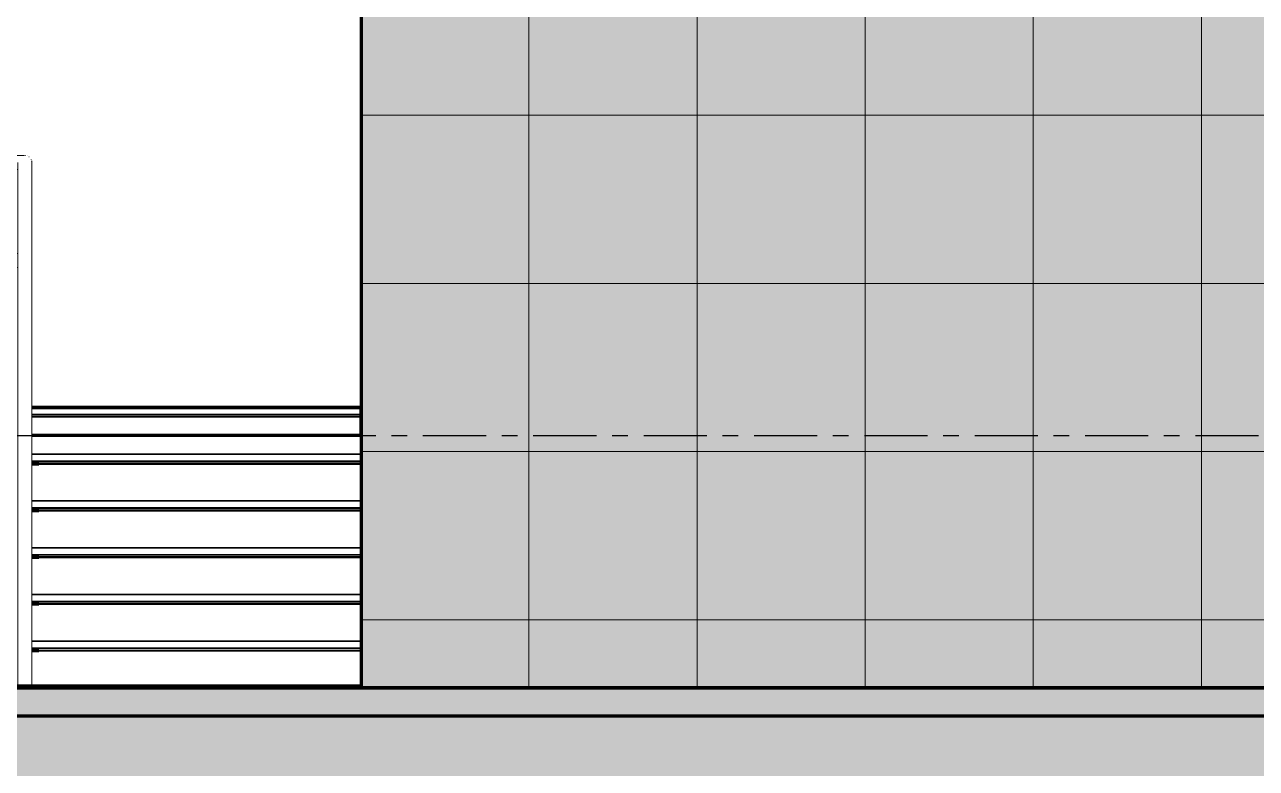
# Model space of a CAD drawing. Header units: millimetres. Extents: x -25371 to 2282244, y -90657 to 147824.
# Drawn here: x 1759112 to 1763507, y -3760 to -1106 of the extents above; entities that cross this region are included whole.
import ezdxf
from ezdxf.xclip import XClip

# ---------------------------------------------------------------- set-up
doc = ezdxf.new("R2010")
doc.units = ezdxf.units.MM
doc.header["$XCLIPFRAME"] = 0
doc.linetypes.add('CENTER', pattern=[50.8, 31.75, -6.35, 6.35, -6.35])
doc.linetypes.add('TA_GL_000.90000', pattern=[2.475, 0.9, -0.225, 0.225, -0.225, 0.9])
doc.layers.add('000 - 0_SYM_DWG_GRIDLINE_MAIN_COLOR_251', color=251, linetype='Continuous')
doc.layers.add('000 - GRID', color=251, linetype='CENTER')
for name, color, linetype, lineweight in [('A-DETL', 1, 'Continuous', 70), ('A-DETL-GENF', 2, 'Continuous', 35), ('A-DETL-THIN', 1, 'Continuous', 25), ('A-FLOR-E', 2, 'Continuous', 35), ('A-FLOR-FNSH', 2, 'Continuous', 70), ('A-FLOR-HRAL', 1, 'Continuous', 35), ('A-FLOR-PATT', 1, 'Continuous', 70), ('A-GENM', 1, 'Continuous', 35), ('A-WALL-PATT', 1, 'Continuous', 50), ('I-WALL-E', 2, 'Continuous', 50), ('P-SANR-FIXT', 2, 'Continuous', 35), ('S-STRS-E', 1, 'Continuous', 35)]:
    doc.layers.add(name, color=color, linetype=linetype, lineweight=lineweight)
doc.styles.add('TA', font='', dxfattribs={"height": 4.5})
doc.styles.get('TA').set_extended_font_data('Cordia New')

# ---------------------------------------------------------------- blocks, each defined once
blk = doc.blocks.new('Railing - 50mm-4364169-VS01 - ELEVATION 3')
at = {"layer": 'A-FLOR-HRAL', "lineweight": 9}
for p, q in [((-38189.9957, 102975), (-38239.9957, 102975)), ((-38239.9957, 102975), (-38189.9957, 102975))]:
    blk.add_line(p, q, dxfattribs=at)
blk = doc.blocks.new('Railing - 50mm-V20-VS01 - ELEVATION 3')
at = {"layer": 'A-FLOR-HRAL', "lineweight": 9}
for p, q in [((-37790, 102100), (-37790, 102975)), ((-37765, 102975), (-37765, 102975)), ((-37765, 102975), (-37765, 102975)), ((-37740, 102975), (-37740, 102100)), ((-37765, 102100), (-37765, 102100)), ((-37765, 102100), (-37765, 102100))]:
    blk.add_line(p, q, dxfattribs=at)
blk = doc.blocks.new('Railing - 50mm-V21-VS01 - ELEVATION 3')
at = {"layer": 'A-FLOR-HRAL', "lineweight": 9}
for p, q in [((-34932.8, 102100), (-34932.8, 102975)), ((-34882.8, 102975), (-34882.8, 102100))]:
    blk.add_line(p, q, dxfattribs=at)
blk = doc.blocks.new('Railing - 50mm-5736852-VS01 - ELEVATION 3')
at = {"layer": 'A-FLOR-HRAL', "lineweight": 9}
for p, q in [((-34932.5, 102740.4), (-34932.8, 102738)), ((-34932.8, 101766.7), (-34932.8, 102738)), ((-34932.8, 102738), (-34932.5, 102735.6)), ((-34882.8, 102738), (-34883.1, 102740.4)), ((-34883.1, 102735.6), (-34882.8, 102738)), ((-34882.8, 102738), (-34882.8, 101766.7))]:
    blk.add_line(p, q, dxfattribs=at)
blk = doc.blocks.new('Railing - 50mm-5736850-VS01 - ELEVATION 3')
at = {"layer": 'A-FLOR-HRAL', "lineweight": 9}
for p, q in [((-34932.5, 102382.7), (-34932.8, 102380.3)), ((-34932.8, 101433.3), (-34932.8, 102380.3)), ((-34932.8, 102380.3), (-34932.5, 102377.9)), ((-34882.8, 102380.3), (-34883.1, 102382.7)), ((-34883.1, 102377.9), (-34882.8, 102380.3)), ((-34882.8, 102380.3), (-34882.8, 101433.3))]:
    blk.add_line(p, q, dxfattribs=at)
blk = doc.blocks.new('Railing - Railing-4805283-VS01 - ELEVATION 3')
for name, p in [('Railing - 50mm-4364169-VS01 - ELEVATION 3', (0, 0)), ('Railing - 50mm-4364169-VS01 - ELEVATION 3', (0, 0)), ('Railing - 50mm-4364169-VS01 - ELEVATION 3', (0, 0)), ('Railing - 50mm-4364169-VS01 - ELEVATION 3', (0, 0)), ('Railing - 50mm-4364169-VS01 - ELEVATION 3', (0, 0)), ('Railing - 50mm-4364169-VS01 - ELEVATION 3', (0, 0)), ('Railing - 50mm-4364169-VS01 - ELEVATION 3', (0, 0)), ('Railing - 50mm-4364169-VS01 - ELEVATION 3', (0, 0)), ('Railing - 50mm-4364169-VS01 - ELEVATION 3', (0, 0)), ('Railing - 50mm-4364169-VS01 - ELEVATION 3', (0, 0)), ('Railing - 50mm-4364169-VS01 - ELEVATION 3', (0, 0)), ('Railing - 50mm-4364169-VS01 - ELEVATION 3', (0, 0)), ('Railing - 50mm-4364169-VS01 - ELEVATION 3', (0, 0)), ('Railing - 50mm-4364169-VS01 - ELEVATION 3', (0, 0)), ('Railing - 50mm-4364169-VS01 - ELEVATION 3', (0, 0)), ('Railing - 50mm-4364169-VS01 - ELEVATION 3', (0, 0)), ('Railing - 50mm-4364169-VS01 - ELEVATION 3', (0, 0)), ('Railing - 50mm-4364169-VS01 - ELEVATION 3', (0, 0)), ('Railing - 50mm-4364169-VS01 - ELEVATION 3', (0, 0)), ('Railing - 50mm-V20-VS01 - ELEVATION 3', (0, 0)), ('Railing - 50mm-V20-VS01 - ELEVATION 3', (600.9, 0)), ('Railing - 50mm-V20-VS01 - ELEVATION 3', (1201.8, 0)), ('Railing - 50mm-V20-VS01 - ELEVATION 3', (1802.7, 0)), ('Railing - 50mm-V20-VS01 - ELEVATION 3', (2403.6, 0)), ('Railing - 50mm-V21-VS01 - ELEVATION 3', (0, 0)), ('Railing - 50mm-5736852-VS01 - ELEVATION 3', (0, 0)), ('Railing - 50mm-5736850-VS01 - ELEVATION 3', (0, 0))]:
    blk.add_blockref(name, p)
blk = doc.blocks.new('Top Rail Type - Top Rail_Internal_-4805327-VS01 - ELEVATION 3')
at = {"layer": 'A-FLOR-HRAL', "lineweight": 9}
for p, q in [((-35007.8, 103000), (-38115, 103000)), ((-34904.8, 102999.8), (-34903.8, 102999.7)), ((-34898.2, 102998.1), (-34898, 102998)), ((-34892.8, 102995.1), (-34892, 102994.4)), ((-34884.8, 102985), (-34884.5, 102984.1)), ((-38115, 102950), (-35007.8, 102950)), ((-34932.8, 102964.4), (-34932.8, 102159.3)), ((-34882.8, 102159.3), (-34882.8, 102964.4)), ((-34932.8, 102066.7), (-34932.8, 101100)), ((-34882.8, 101100), (-34882.8, 102066.7))]:
    blk.add_line(p, q, dxfattribs=at)
at = {"layer": 'A-FLOR-HRAL', "lineweight": 9, "flags": 128}
for points in [[(-38115, 103000), (-38119, 103000), (-38123, 103000), (-38127, 103000), (-38130.9, 103000), (-38134.9, 103000), (-38138.8, 103000), (-38142.6, 103000), (-38146.5, 103000), (-38150.2, 103000), (-38153.9, 103000), (-38157.6, 103000), (-38161.2, 103000), (-38164.7, 103000), (-38168.1, 103000), (-38171.5, 103000), (-38174.7, 103000), (-38177.9, 103000), (-38180.9, 103000), (-38183.9, 103000), (-38186.7, 103000), (-38189.5, 103000), (-38192.1, 103000), (-38194.6, 103000), (-38196.9, 103000), (-38199.1, 103000), (-38201.2, 103000), (-38203.2, 103000), (-38205, 103000), (-38206.7, 103000), (-38208.2, 103000), (-38209.6, 103000), (-38210.8, 103000), (-38211.9, 103000), (-38212.8, 103000), (-38213.5, 103000), (-38214.1, 103000), (-38214.6, 103000), (-38214.9, 103000), (-38215, 103000), (-38215, 103000)], [(-38214.1, 103000), (-38214, 103000), (-38213.6, 103000)], [(-35007.8, 103000), (-35003.8, 103000), (-34999.8, 103000), (-34995.8, 103000), (-34991.8, 103000), (-34987.9, 103000), (-34984, 103000), (-34980.1, 103000), (-34976.3, 103000), (-34972.5, 103000), (-34968.8, 103000), (-34965.2, 103000), (-34961.6, 103000), (-34958.1, 103000), (-34954.6, 103000), (-34951.3, 103000), (-34948, 103000), (-34944.9, 103000), (-34941.8, 103000), (-34938.9, 103000), (-34936, 103000), (-34933.3, 103000), (-34930.7, 103000), (-34928.2, 103000), (-34925.8, 103000), (-34923.6, 103000), (-34921.5, 103000), (-34919.6, 103000), (-34917.7, 103000), (-34916.1, 103000), (-34914.5, 103000), (-34913.2, 103000), (-34912, 103000), (-34910.9, 103000), (-34910, 103000), (-34909.2, 103000)], [(-34883.3, 102980.2), (-34883.1, 102979.2), (-34883, 102978.3), (-34882.9, 102977.3), (-34882.8, 102976.3), (-34882.8, 102975.3), (-34882.8, 102975)], [(-38154.7, 102950), (-38151.2, 102950), (-38147.5, 102950), (-38143.7, 102950), (-38139.8, 102950), (-38135.9, 102950), (-38132, 102950), (-38128, 102950), (-38124.1, 102950), (-38120.1, 102950), (-38116.1, 102950), (-38115, 102950)], [(-34932.8, 102950), (-34935.3, 102950), (-34938.1, 102950), (-34941, 102950), (-34944, 102950), (-34947.2, 102950), (-34950.4, 102950), (-34953.7, 102950), (-34957.1, 102950), (-34960.6, 102950), (-34964.2, 102950), (-34967.8, 102950), (-34971.5, 102950), (-34975.3, 102950), (-34979.1, 102950), (-34982.9, 102950), (-34986.8, 102950), (-34990.8, 102950), (-34994.7, 102950), (-34998.7, 102950), (-35002.7, 102950), (-35006.7, 102950), (-35007.8, 102950)], [(-34932.8, 102975), (-34932.8, 102974.9), (-34932.8, 102974.8), (-34932.8, 102974.5), (-34932.8, 102974), (-34932.8, 102973.5), (-34932.8, 102972.9), (-34932.8, 102972.1), (-34932.8, 102971.2), (-34932.8, 102970.2), (-34932.8, 102969.1), (-34932.8, 102967.9), (-34932.8, 102966.5), (-34932.8, 102965.1), (-34932.8, 102964.4)], [(-34882.8, 102975), (-34882.8, 102974), (-34882.8, 102973), (-34882.9, 102972)], [(-34882.8, 102964.4), (-34882.8, 102965.9), (-34882.8, 102967.3), (-34882.8, 102968.6), (-34882.8, 102969.7), (-34882.8, 102970.8), (-34882.8, 102971.7), (-34882.8, 102972.5), (-34882.8, 102973.2), (-34882.8, 102973.8), (-34882.8, 102974.3), (-34882.8, 102974.6), (-34882.8, 102974.9), (-34882.8, 102975), (-34882.8, 102975)], [(-34932.8, 102141.7), (-34932.8, 102141.8), (-34932.8, 102142.1), (-34932.8, 102142.6), (-34932.8, 102143.3), (-34932.8, 102144.2), (-34932.8, 102145.2), (-34932.8, 102146.5), (-34932.8, 102148), (-34932.8, 102149.7), (-34932.8, 102151.5), (-34932.8, 102153.6), (-34932.8, 102155.8), (-34932.8, 102158.2), (-34932.8, 102159.3)], [(-34882.8, 102159.3), (-34882.8, 102156.8), (-34882.8, 102154.5), (-34882.8, 102152.4), (-34882.8, 102150.4), (-34882.8, 102148.7), (-34882.8, 102147.1), (-34882.8, 102145.8), (-34882.8, 102144.6), (-34882.8, 102143.6), (-34882.8, 102142.8), (-34882.8, 102142.3), (-34882.8, 102141.9), (-34882.8, 102141.7), (-34882.8, 102141.7)], [(-34932.8, 102141.7), (-34932.8, 102141.6), (-34932.8, 102141.4), (-34932.8, 102141.1), (-34932.8, 102140.7), (-34932.8, 102140.2), (-34932.8, 102139.5), (-34932.8, 102138.7), (-34932.8, 102137.9), (-34932.8, 102136.9), (-34932.8, 102135.7), (-34932.8, 102134.5), (-34932.8, 102133.2), (-34932.8, 102131.8), (-34932.8, 102130.2), (-34932.8, 102128.6), (-34932.8, 102126.8), (-34932.8, 102125), (-34932.8, 102123.1), (-34932.8, 102121), (-34932.8, 102118.9), (-34932.8, 102116.7), (-34932.8, 102114.5), (-34932.8, 102112.1), (-34932.8, 102109.7), (-34932.8, 102107.2), (-34932.8, 102104.6), (-34932.8, 102102), (-34932.8, 102099.3), (-34932.8, 102096.6), (-34932.8, 102093.8), (-34932.8, 102091), (-34932.8, 102088.2), (-34932.8, 102085.3), (-34932.8, 102082.4), (-34932.8, 102079.4), (-34932.8, 102076.4), (-34932.8, 102073.5), (-34932.8, 102070.5), (-34932.8, 102067.5), (-34932.8, 102066.7)], [(-34932.6, 102139.1), (-34932.7, 102140.1), (-34932.7, 102141.1), (-34932.8, 102141.7)], [(-34882.8, 102141.7), (-34882.8, 102140.7), (-34882.8, 102139.7), (-34882.9, 102138.7)], [(-34882.8, 102066.7), (-34882.8, 102069.7), (-34882.8, 102072.7), (-34882.8, 102075.6), (-34882.8, 102078.6), (-34882.8, 102081.6), (-34882.8, 102084.5), (-34882.8, 102087.4), (-34882.8, 102090.3), (-34882.8, 102093.1), (-34882.8, 102095.9), (-34882.8, 102098.6), (-34882.8, 102101.3), (-34882.8, 102103.9), (-34882.8, 102106.5), (-34882.8, 102109), (-34882.8, 102111.5), (-34882.8, 102113.8), (-34882.8, 102116.1), (-34882.8, 102118.3), (-34882.8, 102120.5), (-34882.8, 102122.5), (-34882.8, 102124.5), (-34882.8, 102126.3), (-34882.8, 102128.1), (-34882.8, 102129.8), (-34882.8, 102131.3), (-34882.8, 102132.8), (-34882.8, 102134.2), (-34882.8, 102135.4), (-34882.8, 102136.6), (-34882.8, 102137.6), (-34882.8, 102138.5), (-34882.8, 102139.3), (-34882.8, 102140), (-34882.8, 102140.6), (-34882.8, 102141), (-34882.8, 102141.4), (-34882.8, 102141.6), (-34882.8, 102141.7), (-34882.8, 102141.7)]]:
    blk.add_lwpolyline(points, dxfattribs=at)
blk = doc.blocks.new('DPA_GM-Manhole Cover Type 2 - 900x900-5779494-VS01 - ELEVATION 3')
at = {"layer": 'A-DETL'}
for p, q in [((324.4, 101100), (-585.6, 101100)), ((-570.6, 101100), (-580.6, 101100)), ((-570.6, 101102), (-140.6, 101102)), ((-570.6, 101102), (-140.6, 101102)), ((-570.6, 101102), (-140.6, 101102)), ((-570.6, 101102), (-570.6, 101100)), ((-570.6, 101102), (-570.6, 101100)), ((-570.6, 101102), (-570.6, 101100)), ((-570.6, 101102), (-140.6, 101102)), ((-570.6, 101102), (-140.6, 101102)), ((-570.6, 101102), (-140.6, 101102)), ((-570.6, 101102), (-570.6, 101100)), ((-570.6, 101102), (-570.6, 101100)), ((-570.6, 101102), (-570.6, 101100)), ((-570.6, 101102), (-490.6, 101102)), ((-570.6, 101102), (-140.6, 101102)), ((-570.6, 101102), (-140.6, 101102)), ((-570.6, 101100), (-570.6, 101102)), ((-570.6, 101100), (-570.6, 101102)), ((-570.6, 101100), (-570.6, 101102)), ((-570.6, 101100), (309.4, 101100)), ((-490.6, 101100), (-570.6, 101100)), ((-490.6, 101102), (-220.6, 101102)), ((-220.6, 101100), (-490.6, 101100)), ((-220.6, 101102), (-140.6, 101102)), ((-140.6, 101100), (-220.6, 101100)), ((-140.6, 101102), (-140.6, 101100)), ((-140.6, 101102), (-140.6, 101100)), ((-140.6, 101102), (-140.6, 101100)), ((-140.6, 101100), (-140.6, 101102)), ((-140.6, 101100), (-140.6, 101102)), ((-140.6, 101100), (-140.6, 101102)), ((-140.6, 101102), (-140.6, 101100)), ((-140.6, 101100), (-140.6, 101102)), ((-140.6, 101100), (-140.6, 101102)), ((-120.6, 101100), (-140.6, 101100)), ((-120.6, 101102), (309.4, 101102)), ((-120.6, 101102), (309.4, 101102)), ((-120.6, 101102), (309.4, 101102)), ((-120.6, 101102), (-120.6, 101100)), ((-120.6, 101102), (-120.6, 101100)), ((-120.6, 101102), (-120.6, 101100)), ((-120.6, 101102), (309.4, 101102)), ((-120.6, 101102), (309.4, 101102)), ((-120.6, 101102), (309.4, 101102)), ((-120.6, 101102), (-120.6, 101100)), ((-120.6, 101102), (-120.6, 101100)), ((-120.6, 101102), (-120.6, 101100)), ((-120.6, 101102), (309.4, 101102)), ((-120.6, 101102), (-40.6, 101102)), ((-120.6, 101102), (309.4, 101102)), ((-120.6, 101100), (-120.6, 101102)), ((-120.6, 101100), (-120.6, 101102)), ((-120.6, 101100), (-120.6, 101102)), ((-40.6, 101100), (-120.6, 101100)), ((-40.6, 101102), (229.4, 101102)), ((229.4, 101100), (-40.6, 101100)), ((229.4, 101102), (309.4, 101102)), ((309.4, 101100), (229.4, 101100)), ((309.4, 101100), (309.4, 101102)), ((309.4, 101100), (309.4, 101102)), ((309.4, 101100), (309.4, 101102)), ((309.4, 101102), (309.4, 101100)), ((309.4, 101102), (309.4, 101100)), ((309.4, 101102), (309.4, 101100)), ((309.4, 101100), (309.4, 101102)), ((309.4, 101100), (309.4, 101102)), ((309.4, 101100), (309.4, 101102)), ((319.4, 101100), (309.4, 101100))]:
    blk.add_line(p, q, dxfattribs=at)
at = {"layer": 'A-GENM', "color": 55}
for p, q in [((-585.6, 101100), (-570.6, 101100)), ((-580.6, 101100), (319.4, 101100)), ((-140.6, 101102), (-570.6, 101102)), ((-140.6, 101102), (-570.6, 101102)), ((-140.6, 101102), (-570.6, 101102)), ((-570.6, 101100), (-570.6, 101102)), ((-570.6, 101100), (-570.6, 101102)), ((-570.6, 101100), (-570.6, 101102)), ((-140.6, 101102), (-570.6, 101102)), ((-140.6, 101102), (-570.6, 101102)), ((-140.6, 101102), (-570.6, 101102)), ((-570.6, 101100), (-570.6, 101102)), ((-570.6, 101100), (-570.6, 101102)), ((-570.6, 101100), (-570.6, 101102)), ((-140.6, 101102), (-570.6, 101102)), ((-485.6, 101102), (-570.6, 101102)), ((-140.6, 101102), (-570.6, 101102)), ((-570.6, 101102), (-570.6, 101100)), ((-570.6, 101102), (-570.6, 101100)), ((-570.6, 101102), (-570.6, 101100)), ((-140.6, 101100), (-570.6, 101100)), ((-570.6, 101100), (-140.6, 101100)), ((-490.6, 101102), (-490.6, 101100)), ((-225.6, 101102), (-485.6, 101102)), ((-140.6, 101102), (-225.6, 101102)), ((-220.6, 101100), (-220.6, 101102)), ((-140.6, 101102), (-140.6, 101100)), ((-140.6, 101102), (-140.6, 101100)), ((-140.6, 101102), (-140.6, 101100)), ((-140.6, 101100), (-140.6, 101102)), ((-140.6, 101100), (-140.6, 101102)), ((-140.6, 101100), (-140.6, 101102)), ((-140.6, 101102), (-140.6, 101100)), ((-140.6, 101102), (-140.6, 101100)), ((-140.6, 101102), (-140.6, 101100)), ((-140.6, 101100), (-120.6, 101100)), ((-120.6, 101100), (-140.6, 101100)), ((309.4, 101102), (-120.6, 101102)), ((309.4, 101102), (-120.6, 101102)), ((309.4, 101102), (-120.6, 101102)), ((-120.6, 101100), (-120.6, 101102)), ((-120.6, 101100), (-120.6, 101102)), ((-120.6, 101100), (-120.6, 101102)), ((309.4, 101102), (-120.6, 101102)), ((309.4, 101102), (-120.6, 101102)), ((309.4, 101102), (-120.6, 101102)), ((-120.6, 101100), (-120.6, 101102)), ((-120.6, 101100), (-120.6, 101102)), ((-120.6, 101100), (-120.6, 101102)), ((-40.6, 101102), (-120.6, 101102)), ((309.4, 101102), (-120.6, 101102)), ((309.4, 101102), (-120.6, 101102)), ((-120.6, 101100), (-120.6, 101102)), ((-120.6, 101102), (-120.6, 101100)), ((-120.6, 101102), (-120.6, 101100)), ((309.4, 101100), (-120.6, 101100)), ((-120.6, 101100), (309.4, 101100)), ((229.4, 101102), (-40.6, 101102)), ((-40.6, 101102), (-40.6, 101100)), ((309.4, 101102), (229.4, 101102)), ((229.4, 101100), (229.4, 101102)), ((309.4, 101100), (309.4, 101102)), ((309.4, 101100), (309.4, 101102)), ((309.4, 101100), (309.4, 101102)), ((309.4, 101102), (309.4, 101100)), ((309.4, 101102), (309.4, 101100)), ((309.4, 101102), (309.4, 101100)), ((309.4, 101102), (309.4, 101100)), ((309.4, 101102), (309.4, 101100)), ((309.4, 101102), (309.4, 101100)), ((309.4, 101100), (324.4, 101100))]:
    blk.add_line(p, q, dxfattribs=at)
blk = doc.blocks.new('DPA_GM-Manhole Cover Type 2 - 900x900-V43-VS01 - ELEVATION 3')
at = {"layer": 'A-DETL'}
for p, q in [((-34857.1, 101100), (-34872.1, 101100)), ((-34857.1, 101100), (-34867.1, 101100)), ((-34857.1, 101102), (-34427.1, 101102)), ((-34857.1, 101102), (-34427.1, 101102)), ((-34857.1, 101102), (-34427.1, 101102)), ((-34857.1, 101102), (-34857.1, 101100)), ((-34857.1, 101102), (-34857.1, 101100)), ((-34857.1, 101102), (-34857.1, 101100)), ((-34857.1, 101102), (-34427.1, 101102)), ((-34857.1, 101102), (-34427.1, 101102)), ((-34857.1, 101102), (-34427.1, 101102)), ((-34857.1, 101102), (-34857.1, 101100)), ((-34857.1, 101102), (-34857.1, 101100)), ((-34857.1, 101102), (-34857.1, 101100)), ((-34857.1, 101102), (-34777.1, 101102)), ((-34857.1, 101102), (-34427.1, 101102)), ((-34857.1, 101102), (-34427.1, 101102)), ((-34857.1, 101100), (-34857.1, 101102)), ((-34857.1, 101100), (-34857.1, 101102)), ((-34857.1, 101100), (-34857.1, 101102)), ((-34777.1, 101102), (-34507.1, 101102)), ((-34507.1, 101102), (-34427.1, 101102)), ((-34427.1, 101102), (-34427.1, 101100)), ((-34427.1, 101102), (-34427.1, 101100)), ((-34427.1, 101102), (-34427.1, 101100)), ((-34427.1, 101100), (-34427.1, 101102)), ((-34427.1, 101100), (-34427.1, 101102)), ((-34427.1, 101100), (-34427.1, 101102)), ((-34427.1, 101102), (-34427.1, 101100)), ((-34427.1, 101100), (-34427.1, 101102)), ((-34427.1, 101100), (-34427.1, 101102)), ((-34407.1, 101100), (-34427.1, 101100)), ((-34407.1, 101100), (-34427.1, 101100)), ((-34427.1, 101100), (-34407.1, 101100)), ((-34407.1, 101102), (-33977.1, 101102)), ((-34407.1, 101102), (-33977.1, 101102)), ((-34407.1, 101102), (-33977.1, 101102)), ((-34407.1, 101102), (-34407.1, 101100)), ((-34407.1, 101102), (-34407.1, 101100)), ((-34407.1, 101102), (-34407.1, 101100)), ((-34407.1, 101102), (-33977.1, 101102)), ((-34407.1, 101102), (-33977.1, 101102)), ((-34407.1, 101102), (-33977.1, 101102)), ((-34407.1, 101102), (-34407.1, 101100)), ((-34407.1, 101102), (-34407.1, 101100)), ((-34407.1, 101102), (-34407.1, 101100)), ((-34407.1, 101102), (-33977.1, 101102)), ((-34407.1, 101102), (-34327.1, 101102)), ((-34407.1, 101102), (-33977.1, 101102)), ((-34407.1, 101100), (-34407.1, 101102)), ((-34407.1, 101100), (-34407.1, 101102)), ((-34407.1, 101100), (-34407.1, 101102)), ((-34327.1, 101102), (-34057.1, 101102)), ((-34057.1, 101102), (-33977.1, 101102)), ((-33977.1, 101100), (-33977.1, 101102)), ((-33977.1, 101100), (-33977.1, 101102)), ((-33977.1, 101100), (-33977.1, 101102)), ((-33977.1, 101102), (-33977.1, 101100)), ((-33977.1, 101102), (-33977.1, 101100)), ((-33977.1, 101102), (-33977.1, 101100)), ((-33977.1, 101100), (-33977.1, 101102)), ((-33977.1, 101100), (-33977.1, 101102)), ((-33977.1, 101100), (-33977.1, 101102)), ((-33962.1, 101100), (-33977.1, 101100)), ((-33967.1, 101100), (-33977.1, 101100))]:
    blk.add_line(p, q, dxfattribs=at)
at = {"layer": 'A-GENM', "color": 55}
for p, q in [((-34872.1, 101100), (-34857.1, 101100)), ((-34867.1, 101100), (-34857.1, 101100)), ((-34427.1, 101102), (-34857.1, 101102)), ((-34427.1, 101102), (-34857.1, 101102)), ((-34427.1, 101102), (-34857.1, 101102)), ((-34857.1, 101100), (-34857.1, 101102)), ((-34857.1, 101100), (-34857.1, 101102)), ((-34857.1, 101100), (-34857.1, 101102)), ((-34427.1, 101102), (-34857.1, 101102)), ((-34427.1, 101102), (-34857.1, 101102)), ((-34427.1, 101102), (-34857.1, 101102)), ((-34857.1, 101100), (-34857.1, 101102)), ((-34857.1, 101100), (-34857.1, 101102)), ((-34857.1, 101100), (-34857.1, 101102)), ((-34427.1, 101102), (-34857.1, 101102)), ((-34772.1, 101102), (-34857.1, 101102)), ((-34427.1, 101102), (-34857.1, 101102)), ((-34857.1, 101102), (-34857.1, 101100)), ((-34857.1, 101102), (-34857.1, 101100)), ((-34857.1, 101102), (-34857.1, 101100)), ((-34512.1, 101102), (-34772.1, 101102)), ((-34427.1, 101102), (-34512.1, 101102)), ((-34427.1, 101102), (-34427.1, 101100)), ((-34427.1, 101102), (-34427.1, 101100)), ((-34427.1, 101102), (-34427.1, 101100)), ((-34427.1, 101100), (-34427.1, 101102)), ((-34427.1, 101100), (-34427.1, 101102)), ((-34427.1, 101100), (-34427.1, 101102)), ((-34427.1, 101102), (-34427.1, 101100)), ((-34427.1, 101102), (-34427.1, 101100)), ((-34427.1, 101102), (-34427.1, 101100)), ((-34427.1, 101100), (-34407.1, 101100)), ((-34427.1, 101100), (-34407.1, 101100)), ((-34407.1, 101100), (-34427.1, 101100)), ((-33977.1, 101102), (-34407.1, 101102)), ((-33977.1, 101102), (-34407.1, 101102)), ((-33977.1, 101102), (-34407.1, 101102)), ((-34407.1, 101100), (-34407.1, 101102)), ((-34407.1, 101100), (-34407.1, 101102)), ((-34407.1, 101100), (-34407.1, 101102)), ((-33977.1, 101102), (-34407.1, 101102)), ((-33977.1, 101102), (-34407.1, 101102)), ((-33977.1, 101102), (-34407.1, 101102)), ((-34407.1, 101100), (-34407.1, 101102)), ((-34407.1, 101100), (-34407.1, 101102)), ((-34407.1, 101100), (-34407.1, 101102)), ((-34327.1, 101102), (-34407.1, 101102)), ((-33977.1, 101102), (-34407.1, 101102)), ((-33977.1, 101102), (-34407.1, 101102)), ((-34407.1, 101100), (-34407.1, 101102)), ((-34407.1, 101102), (-34407.1, 101100)), ((-34407.1, 101102), (-34407.1, 101100)), ((-34057.1, 101102), (-34327.1, 101102)), ((-33977.1, 101102), (-34057.1, 101102)), ((-33977.1, 101100), (-33977.1, 101102)), ((-33977.1, 101100), (-33977.1, 101102)), ((-33977.1, 101100), (-33977.1, 101102)), ((-33977.1, 101102), (-33977.1, 101100)), ((-33977.1, 101102), (-33977.1, 101100)), ((-33977.1, 101102), (-33977.1, 101100)), ((-33977.1, 101102), (-33977.1, 101100)), ((-33977.1, 101102), (-33977.1, 101100)), ((-33977.1, 101102), (-33977.1, 101100)), ((-33977.1, 101100), (-33962.1, 101100)), ((-33977.1, 101100), (-33967.1, 101100))]:
    blk.add_line(p, q, dxfattribs=at)
blk = doc.blocks.new('PB-DRAIN-SCUPPER-GENC-300 with RC  - 300WX100D 2-5732368-VS01 - ELEVATION 3')
at = {"layer": 'P-SANR-FIXT', "color": 55}
for p, q in [((-33707.4, 102110), (-33707.4, 102100)), ((-33707.4, 102100), (-33707.4, 102110)), ((-33707.4, 102110), (-33707.4, 102100)), ((-33707.4, 102100), (-33707.4, 102110))]:
    blk.add_line(p, q, dxfattribs=at)
at = {"layer": 'P-SANR-FIXT', "lineweight": 9}
for p, q in [((-33707.4, 102100), (-33707.4, 102110)), ((-33707.4, 102110), (-33707.4, 102100))]:
    blk.add_line(p, q, dxfattribs=at)
blk = doc.blocks.new('PB-DRAIN-SCUPPER-GENC-300 with RC  - 300WX100D 2-5732484-VS01 - ELEVATION 3')
at = {"layer": 'P-SANR-FIXT', "lineweight": 9}
for p, q in [((-34932.7, 101110), (-35007.4, 101110)), ((-35007.4, 101110), (-34932.7, 101110)), ((-35007.4, 101100), (-35007.4, 101110)), ((-35007.4, 101110), (-35007.4, 101100)), ((-34931.9, 101110), (-35007.4, 101110)), ((-34932.7, 101110), (-35007.4, 101110)), ((-33707.4, 101110), (-34883.6, 101110)), ((-33707.4, 101110), (-34882.8, 101110)), ((-34882.8, 101110), (-33707.4, 101110)), ((-33707.4, 101110), (-34882.8, 101110)), ((-33707.4, 101100), (-33707.4, 101110)), ((-33707.4, 101110), (-33707.4, 101100))]:
    blk.add_line(p, q, dxfattribs=at)
at = {"layer": 'P-SANR-FIXT', "color": 55}
for p, q in [((-35007.4, 101110), (-35007.4, 101100)), ((-35007.4, 101100), (-35007.4, 101110)), ((-35007.4, 101110), (-35007.4, 101100)), ((-35007.4, 101100), (-35007.4, 101110)), ((-35007.4, 101110), (-34931.9, 101110)), ((-34932.7, 101110), (-35007.4, 101110)), ((-34932.7, 101110), (-35007.4, 101110)), ((-33707.4, 101110), (-35007.4, 101110)), ((-34883.6, 101110), (-33707.4, 101110)), ((-33707.4, 101110), (-34882.8, 101110)), ((-33707.4, 101110), (-34882.8, 101110)), ((-33707.4, 101110), (-33707.4, 101100)), ((-33707.4, 101100), (-33707.4, 101110)), ((-33707.4, 101110), (-33707.4, 101100)), ((-33707.4, 101100), (-33707.4, 101110))]:
    blk.add_line(p, q, dxfattribs=at)
blk = doc.blocks.new('Generic Models 7 - Generic Models 37-5664697-VS01 - ELEVATION 3')
at = {"layer": 'A-DETL'}
blk.add_line((-37342.9, 101100), (-23387.8, 101100), dxfattribs=at)
blk = doc.blocks.new('Handrail Type - Handrail_Internal_-5736831-VS01 - ELEVATION 3')
at = {"layer": 'A-FLOR-HRAL', "lineweight": 9}
for p, q in [((-34932.8, 102650), (-38154.7, 102650)), ((-38154.7, 102600), (-34932.8, 102600)), ((-34932.8, 102625), (-34932.8, 101791.7)), ((-34882.8, 101791.7), (-34882.8, 102625))]:
    blk.add_line(p, q, dxfattribs=at)
blk = doc.blocks.new('C-1-VS01-AR-2562-01 -B_20260615-142721_ELEVATION_3_EX')
at = {"layer": 'A-DETL-GENF', "lineweight": 9}
h = blk.add_hatch(dxfattribs=at)
h.set_pattern_fill('FP_13', color=253, style=0, pattern_type=2)
h.set_pattern_definition([(45, (-71649.76, 0), (0, 449.0128), [317.5, -317.5]), (45, (-71733.95, 84.2), (0, 449.0128), [317.5, -317.5]), (45, (-71818.13, 168.38), (0, 449.0128), [317.5, -317.5]), (135, (-71818.13, 224.5), (-449.0128, 3e-14), [317.5, -317.5]), (135, (-71733.95, 308.7), (-449.0128, 3e-14), [317.5, -317.5]), (135, (-71649.76, 392.9), (-449.0128, 3e-14), [317.5, -317.5])])
h.paths.add_polyline_path([(20052.5, 99034.6), (31111.7, 99034.6), (31111.7, 101000), (-15300.5, 101000), (-15300.5, 99034.6), (19961.9, 99034.6)])
at = {"layer": 'A-FLOR-PATT', "lineweight": 9}
h = blk.add_hatch(dxfattribs=at)
h.set_pattern_fill('FP_11', color=256, style=0, pattern_type=2)
h.set_pattern_definition([(50, (-71649.76, 0), (728.7365, -63.7558), [76.2, -838.2]), (355, (-71649.76, 0), (-140.9716, 764.2276), [60.96, -670.56]), (100.451, (-71589, -5.3), (587.77, 700.4668), [64.76, -712.36]), (46.184, (-71649.8, 203.2), (1084.316, -168.171), [114.3, -1257.3]), (96.636, (-71559.4, 189.2), (949.61, 989.71), [97.14, -1068.54]), (351.184, (-71649.8, 203.2), (949.621, 989.701), [91.44, -1005.84]), (21, (-71548.16, 152.4), (606.4579, -409.0606), [76.2, -838.2]), (326, (-71548.16, 152.4), (247.2083, 736.753), [60.96, -670.56]), (71.451, (-71497.6, 118.3), (853.6683, 327.6855), [64.76, -712.36]), (37.5, (-71649.76, 0), (12.3547, 338.2201), [33.528, -628.904, 33.528, -647.192, -673.1]), (37.5, (-71649.76, 0), (12.3547, 338.2201), [-1343.152, 33.528, -639.572]), (7.5, (-71649.76, 0), (267.2789, 400.7221), [33.528, -354.584, 33.528, -613.664, -256.54]), (7.5, (-71649.76, 0), (267.2789, 400.7221), [-1035.304, 33.528, -223.012]), (327.5, (-71876.33, 0), (542.36333, -22.91534), [33.528, -220.472, 33.528, -758.952, -1051.56]), (327.5, (-71876.33, 0), (542.36333, -22.91534), [-1046.48, 33.528, -1018.032]), (317.5, (-71977.93, 0), (592.517, 101.7071), [33.528, -296.672, 33.528, -492.76, -746.76]), (317.5, (-71977.93, 0), (592.517, 101.7071), [-856.488, 33.528, -713.232])])
h.paths.add_polyline_path([(17695.6, 101000), (27043.8, 101000), (27043.8, 101100), (-14144.3, 101100), (-14144.3, 101000), (17605, 101000)])
at = {"layer": 'A-WALL-PATT', "lineweight": 9}
h = blk.add_hatch(dxfattribs=at)
h.set_pattern_fill('FP_3', color=256, style=0, pattern_type=2)
h.set_pattern_definition([(0, (-71649.76, 0), (812.8, 203.2), [33.528, -576.072, 33.528, -576.072, -3251.2]), (0, (-71649.76, 0), (812.8, 203.2), [-1219.2, 33.528, -1185.672, 33.528, -576.072, -1422.4]), (0, (-71649.76, 0), (812.8, 203.2), [-3048, 33.528, -372.872, 33.528, -982.472]), (120, (-71344.96, 101.6), (-582.37636, 602.30545), [33.528, -576.072, 33.528, -3827.272]), (120, (-71344.96, 101.6), (-582.37636, 602.30545), [-643.128, -576.072, 33.528, -1185.672, -2032]), (120, (-71344.96, 101.6), (-582.37636, 602.30545), [-2438.4, 33.528, -576.072, 33.528, -1388.872]), (120, (-71344.96, 101.6), (-582.37636, 602.30545), [-3081.528, -372.872, 33.528, -982.472]), (240, (-71243.36, 508), (-230.42364, -805.50545), [33.528, -576.072, 33.528, -576.072, -3251.2]), (240, (-71243.36, 508), (-230.42364, -805.50545), [-1219.2, 33.528, -1185.672, 33.528, -576.072, -1422.4]), (240, (-71243.36, 508), (-230.42364, -805.50545), [-3048, 33.528, -372.872, 33.528, -982.472])])
h.paths.add_polyline_path([(18783.4, 101100), (23287.6, 101100), (23287.6, 101102), (23717.6, 101102), (23717.6, 101100), (23737.6, 101100), (23737.6, 101102), (24167.6, 101102), (24167.6, 101100), (24538.8, 101100), (24538.8, 103600), (-9849.1, 103600), (-9849.1, 101100), (221.6, 101100), (221.6, 101102), (651.6, 101102), (651.6, 101100), (671.6, 101100), (671.6, 101102), (1101.6, 101102), (1101.6, 101100), (12559.3, 101100), (12559.3, 101102), (12989.3, 101102), (12989.3, 101100), (13009.3, 101100), (13009.3, 101102), (13439.3, 101102), (13439.3, 101100), (18602.1, 101100)])
h = blk.add_hatch(dxfattribs=at)
h.set_pattern_fill('FP_4', color=256, style=0, pattern_type=2)
h.set_pattern_definition([(0, (24510.75, 101170), (0, 600), []), (90, (24510.75, 101170), (-600, 4e-14), [])])
h.paths.add_polyline_path([(18783.4, 101100), (23287.6, 101100), (23287.6, 101102), (23717.6, 101102), (23717.6, 101100), (23737.6, 101100), (23737.6, 101102), (24167.6, 101102), (24167.6, 101100), (24538.8, 101100), (24538.8, 103600), (-9849.1, 103600), (-9849.1, 101100), (221.6, 101100), (221.6, 101102), (651.6, 101102), (651.6, 101100), (671.6, 101100), (671.6, 101102), (1101.6, 101102), (1101.6, 101100), (12559.3, 101100), (12559.3, 101102), (12989.3, 101102), (12989.3, 101100), (13009.3, 101100), (13009.3, 101102), (13439.3, 101102), (13439.3, 101100), (18602.1, 101100)])
at = {"layer": 'A-DETL'}
for p, q in [((-9849.1, 103600), (-9849.1, 101100)), ((-9849.9, 102100), (-11025.9, 102100)), ((-11024.5, 102100), (-9849.1, 102100)), ((-9849.1, 102000), (-9849.1, 102100)), ((-9849.1, 102000), (-11024.5, 102000)), ((-10999.5, 101898.3), (-11024.5, 101898.3)), ((-10999.5, 101898.3), (-11024.5, 101898.3)), ((-10999.5, 101731.7), (-11024.5, 101731.7)), ((-10999.5, 101731.7), (-11024.5, 101731.7)), ((-10999.5, 101565), (-11024.5, 101565)), ((-10999.5, 101565), (-11024.5, 101565)), ((-10999.5, 101398.3), (-11024.5, 101398.3)), ((-10999.5, 101398.3), (-11024.5, 101398.3)), ((-10999.5, 101231.7), (-11024.5, 101231.7)), ((-10999.5, 101231.7), (-11024.5, 101231.7)), ((-14144.3, 101100), (-9849.1, 101100))]:
    blk.add_line(p, q, dxfattribs=at)
at = {"layer": 'A-DETL', "flags": 128}
blk.add_lwpolyline([(-11024.5, 102100), (-11004.8, 102100), (-10954.3, 102100), (-10899.2, 102100), (-10839.8, 102100), (-10776, 102100), (-10708.1, 102100), (-10636, 102100), (-10560, 102100), (-10480.1, 102100), (-10396.5, 102100), (-10309.3, 102100), (-10218.7, 102100), (-10124.7, 102100), (-10027.6, 102100), (-9927.5, 102100), (-9849.1, 102100)], dxfattribs=at)
at = {"layer": 'A-DETL-THIN'}
blk.add_line((1398.4, 101000), (-15300.5, 101000), dxfattribs=at)
at = {"layer": 'A-FLOR-E', "color": 8, "lineweight": 50}
blk.add_line((-9849.9, 102100), (-11025.9, 102100), dxfattribs=at)
at = {"layer": 'A-FLOR-FNSH', "color": 250}
for p, q in [((27043.8, 101100), (-14144.3, 101100)), ((-14196.5, 101000), (30047.1, 101000))]:
    blk.add_line(p, q, dxfattribs=at)
at = {"layer": 'I-WALL-E', "color": 8}
for p, q in [((-9849.1, 103600), (-9849.1, 103433.3)), ((-9849.1, 103433.3), (-9849.1, 103266.7)), ((-9849.1, 103266.7), (-9849.1, 103100)), ((-9849.1, 103100), (-9849.1, 103000)), ((-9849.1, 103000), (-9849.1, 102766.7)), ((-9849.1, 102766.7), (-9849.1, 102600)), ((-9849.1, 102600), (-9849.1, 102433.3)), ((-9849.1, 102433.3), (-9849.1, 102266.7)), ((-9849.1, 102266.7), (-9849.1, 102100))]:
    blk.add_line(p, q, dxfattribs=at)
at = {"layer": 'S-STRS-E'}
for p, q in [((-11024.5, 102100), (-9849.1, 102100)), ((-11024.5, 102100), (-9849.1, 102100)), ((-11024.5, 102100), (-9849.1, 102100)), ((-11024.5, 102100), (-9849.1, 102100)), ((-11024.5, 102100), (-9849.1, 102100)), ((-11024.5, 102100), (-9849.1, 102100)), ((-11024.5, 102100), (-9849.1, 102100)), ((-9849.1, 102075), (-11024.5, 102075)), ((-11024.5, 102074.5), (-9849.1, 102074.5)), ((-11024.5, 102067), (-9849.1, 102067)), ((-9849.1, 101933.3), (-11024.5, 101933.3)), ((-11024.5, 101933.3), (-9849.1, 101933.3)), ((-11024.5, 101933.3), (-9849.1, 101933.3)), ((-11024.5, 101933.3), (-9849.1, 101933.3)), ((-11024.5, 101933.3), (-9849.1, 101933.3)), ((-11024.5, 101933.3), (-9849.1, 101933.3)), ((-11024.5, 101933.3), (-9849.1, 101933.3)), ((-11024.5, 101933.3), (-9849.1, 101933.3)), ((-9849.1, 101908.3), (-11024.5, 101908.3)), ((-11024.5, 101907.8), (-9849.1, 101907.8)), ((-11024.5, 101907.8), (-9849.1, 101907.8)), ((-11024.5, 101900.3), (-9849.1, 101900.3)), ((-9849.1, 101898.3), (-11024.5, 101898.3)), ((-9849.1, 101898.3), (-11024.5, 101898.3)), ((-9849.1, 101766.7), (-11024.5, 101766.7)), ((-11024.5, 101766.7), (-9849.1, 101766.7)), ((-11024.5, 101766.7), (-9849.1, 101766.7)), ((-11024.5, 101766.7), (-9849.1, 101766.7)), ((-11024.5, 101766.7), (-9849.1, 101766.7)), ((-11024.5, 101766.7), (-9849.1, 101766.7)), ((-11024.5, 101766.7), (-9849.1, 101766.7)), ((-11024.5, 101766.7), (-9849.1, 101766.7)), ((-9849.1, 101741.7), (-11024.5, 101741.7)), ((-11024.5, 101741.2), (-9849.1, 101741.2)), ((-11024.5, 101741.2), (-9849.1, 101741.2)), ((-11024.5, 101733.7), (-9849.1, 101733.7)), ((-9849.1, 101731.7), (-11024.5, 101731.7)), ((-9849.1, 101731.7), (-11024.5, 101731.7)), ((-9849.1, 101600), (-11024.5, 101600)), ((-11024.5, 101600), (-9849.1, 101600)), ((-11024.5, 101600), (-9849.1, 101600)), ((-11024.5, 101600), (-9849.1, 101600)), ((-11024.5, 101600), (-9849.1, 101600)), ((-11024.5, 101600), (-9849.1, 101600)), ((-11024.5, 101600), (-9849.1, 101600)), ((-11024.5, 101600), (-9849.1, 101600)), ((-9849.1, 101575), (-11024.5, 101575)), ((-11024.5, 101574.5), (-9849.1, 101574.5)), ((-11024.5, 101574.5), (-9849.1, 101574.5)), ((-11024.5, 101567), (-9849.1, 101567)), ((-9849.1, 101565), (-11024.5, 101565)), ((-9849.1, 101565), (-11024.5, 101565)), ((-9849.1, 101433.3), (-11024.5, 101433.3)), ((-11024.5, 101433.3), (-9849.1, 101433.3)), ((-11024.5, 101433.3), (-9849.1, 101433.3)), ((-11024.5, 101433.3), (-9849.1, 101433.3)), ((-11024.5, 101433.3), (-9849.1, 101433.3)), ((-11024.5, 101433.3), (-9849.1, 101433.3)), ((-11024.5, 101433.3), (-9849.1, 101433.3)), ((-11024.5, 101433.3), (-9849.1, 101433.3)), ((-9849.1, 101408.3), (-11024.5, 101408.3)), ((-11024.5, 101407.8), (-9849.1, 101407.8)), ((-11024.5, 101407.8), (-9849.1, 101407.8)), ((-11024.5, 101400.3), (-9849.1, 101400.3)), ((-9849.1, 101398.3), (-11024.5, 101398.3)), ((-9849.1, 101398.3), (-11024.5, 101398.3)), ((-11024.5, 101266.7), (-9849.1, 101266.7)), ((-11024.5, 101266.7), (-9849.1, 101266.7)), ((-11024.5, 101266.7), (-9849.1, 101266.7)), ((-11024.5, 101266.7), (-9849.1, 101266.7)), ((-11024.5, 101266.7), (-9849.1, 101266.7)), ((-11024.5, 101266.7), (-9849.1, 101266.7)), ((-9849.1, 101266.7), (-11024.5, 101266.7)), ((-11024.5, 101266.7), (-9849.1, 101266.7)), ((-9849.1, 101241.7), (-11024.5, 101241.7)), ((-11024.5, 101241.2), (-9849.1, 101241.2)), ((-11024.5, 101241.2), (-9849.1, 101241.2)), ((-11024.5, 101233.7), (-9849.1, 101233.7)), ((-9849.1, 101231.7), (-11024.5, 101231.7)), ((-11024.5, 101231.7), (-9849.1, 101231.7))]:
    blk.add_line(p, q, dxfattribs=at)
at = {"layer": 'A-DETL'}
blk.add_blockref('Generic Models 7 - Generic Models 37-5664697-VS01 - ELEVATION 3', (23858.2, 0), dxfattribs=at)
at = {"layer": 'A-FLOR-HRAL', "lineweight": 9}
for name in ['Top Rail Type - Top Rail_Internal_-4805327-VS01 - ELEVATION 3', 'Handrail Type - Handrail_Internal_-5736831-VS01 - ELEVATION 3']:
    blk.add_blockref(name, (23858.2, 0), dxfattribs=at)
at = {"layer": 'A-FLOR-HRAL', "color": 7}
blk.add_blockref('Railing - Railing-4805283-VS01 - ELEVATION 3', (23858.2, 0), dxfattribs=at)
at = {"layer": 'A-GENM', "color": 7}
for name, p in [('DPA_GM-Manhole Cover Type 2 - 900x900-5779494-VS01 - ELEVATION 3', (-10428.3, 0)), ('DPA_GM-Manhole Cover Type 2 - 900x900-V43-VS01 - ELEVATION 3', (23858.2, 0))]:
    blk.add_blockref(name, p, dxfattribs=at)
at = {"layer": 'P-SANR-FIXT', "color": 7}
for name in ['PB-DRAIN-SCUPPER-GENC-300 with RC  - 300WX100D 2-5732368-VS01 - ELEVATION 3', 'PB-DRAIN-SCUPPER-GENC-300 with RC  - 300WX100D 2-5732484-VS01 - ELEVATION 3']:
    blk.add_blockref(name, (23858.2, 0), dxfattribs=at)
blk = doc.blocks.new('*U2265')
at = {"layer": '000 - 0_SYM_DWG_GRIDLINE_MAIN_COLOR_251', "color": 0, "linetype": 'ByBlock', "ltscale": 5}
blk.add_line((20, 0), (-529.286, 0), dxfattribs=at)
at = {"style": 'TA', "flags": 1}
blk.add_attdef('LOCATION', (6, -6), '', height=4.5, rotation=270, dxfattribs=at)
blk = doc.blocks.new('C-1-VS01_REV00_20260615-143253_ELEVATION_3_DIMS')
at = {"layer": '000 - GRID', "linetype": 'TA_GL_000.90000', "xscale": 50.00000000000004, "yscale": 50.00000000000004, "zscale": 50.00000000000004, "rotation": 180}
for p in [(-12960, 102000), (-12960, 101100), (-12960, 101000)]:
    blk.add_blockref('*U2265', p, dxfattribs=at)

msp = doc.modelspace()

# ---------------------------------------------------------------- block references
ref = msp.add_blockref('C-1-VS01-AR-2562-01 -B_20260615-142721_ELEVATION_3_EX', (1770162.019, -104572.744))
XClip(ref).set_block_clipping_path([(-20113.339060941, 96984.3545666556), (15278.5481414921, 115145.365818867)])
msp.add_blockref('C-1-VS01_REV00_20260615-143253_ELEVATION_3_DIMS', (1770162.019, -104572.744))

doc.saveas('drawing.dxf')
